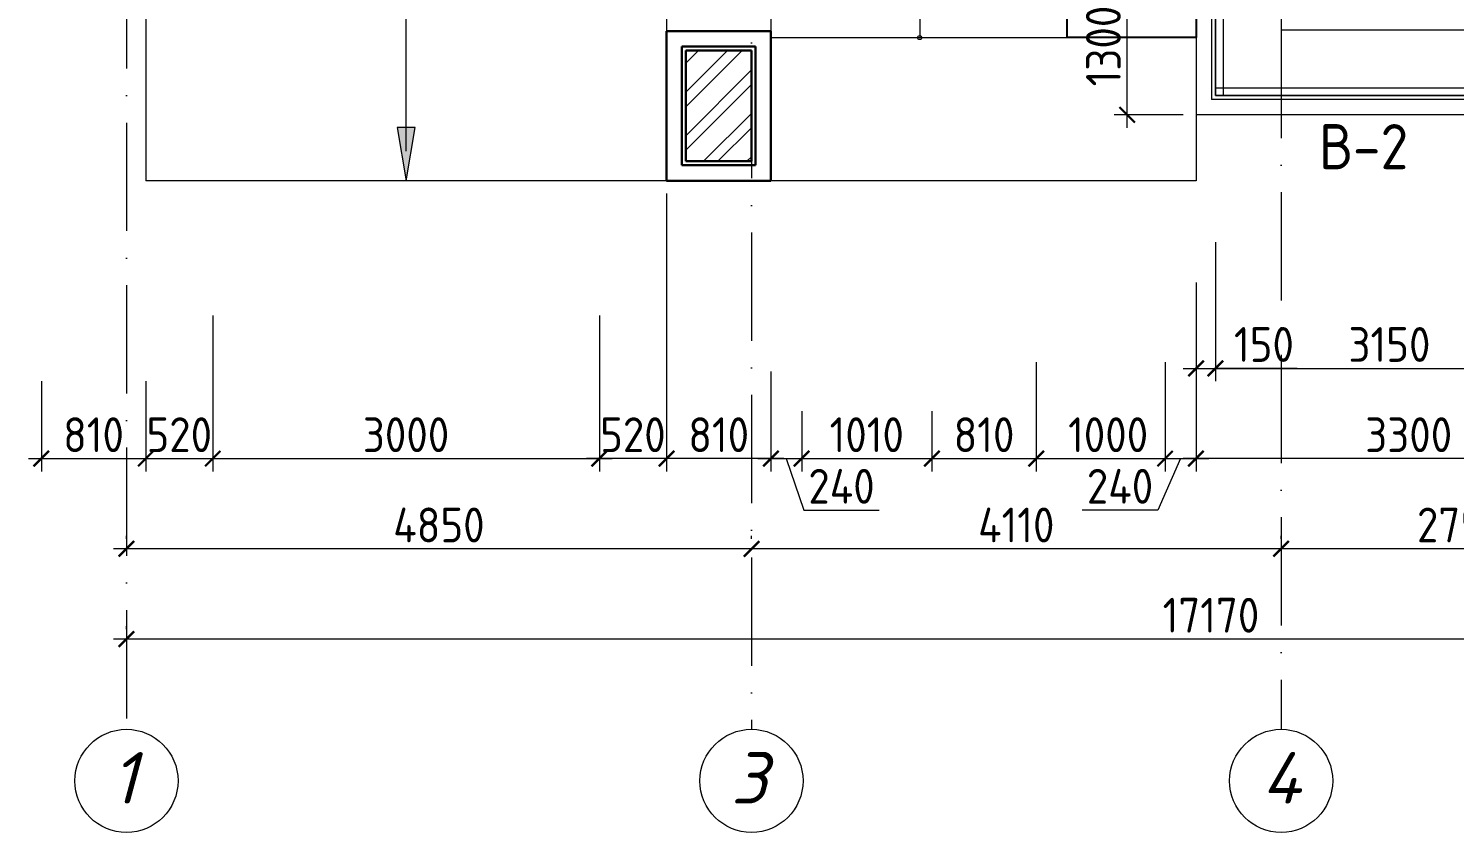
# Model space of a CAD drawing. Header units: millimetres. Extents: x 854812 to 1164625, y 589925 to 823301.
# Drawn here: x 1010985 to 1022050, y 722636 to 728872 of the extents above; entities that cross this region are included whole.
import ezdxf
from ezdxf.enums import TextEntityAlignment as Align

# ---------------------------------------------------------------- set-up
doc = ezdxf.new("R2010")
doc.units = ezdxf.units.MM
doc.linetypes.add('ACAD_ISO10W100', pattern=[18, 12, -3, 0, -3])
doc.linetypes.add('JIS_08_15', pattern=[17.25, 15, -0.75, 0.75, -0.75])
doc.layers.get('Defpoints').update_dxf_attribs({"color": 40})
for name, color, linetype, lineweight in [('АР_Марка_двери', 13, 'Continuous', 9), ('АР_Штрих_материалы', 27, 'Continuous', 9), ('окна', 132, 'Continuous', 18), ('оси', 50, 'JIS_08_15', 9), ('размеры', 215, 'Continuous', 13), ('стены', 172, 'Continuous', 30), ('текст', 7, 'Continuous', 13), ('УКАЗАТЕЛЬ', 6, 'Continuous', 13)]:
    doc.layers.add(name, color=color, linetype=linetype, lineweight=lineweight)
doc.styles.add('GOST 2.304', font='isocpeur.ttf', dxfattribs={"width": 0.9})
doc.styles.add('Isocpeur', font='isocpeui.ttf')
doc.dimstyles.new('1', dxfattribs={"dimscale": 100, "dimtxt": 2.7, "dimasz": 1.2, "dimexe": 1, "dimexo": 1, "dimgap": 0.5, "dimtad": 1, "dimdec": 0, "dimzin": 0, "dimdsep": 46, "dimtxsty": 'GOST 2.304', "dimblk": 'ARCHTICK', "dimcen": 0.09, "dimdle": 1, "dimclrd": 256, "dimclre": 256, "dimclrt": 7, "dimadec": 0, "dimazin": 0, "dimtfac": 1, "dimtdec": 0, "dimtmove": 1, "dimatfit": 3, "dimldrblk": 'ARCHTICK', "dimfxl": 100, "dimtolj": 1, "dimtzin": 0, "dimlwd": 5, "dimlwe": 5, "dimarcsym": 1})

# ---------------------------------------------------------------- blocks, each defined once
blk = doc.blocks.new('_ArchTick')
at = {"color": 0, "linetype": 'ByBlock', "const_width": 0.15}
blk.add_lwpolyline([(-0.5, -0.5), (0.5, 0.5)], dxfattribs=at)
blk = doc.blocks.new('*D528')
at = {"layer": 'Defpoints', "color": 0, "lineweight": 50, "ltscale": 0.1}
for p in [(1020045, 727002), (1023345, 726292), (1020045, 725536)]:
    blk.add_point(p, dxfattribs=at)
at = {"layer": 'размеры', "lineweight": 5, "ltscale": 0.1}
for p, q in [((1020045, 726902), (1020045, 725436)), ((1023345, 726192), (1023345, 725436)), ((1023445, 725536), (1019945, 725536))]:
    blk.add_line(p, q, dxfattribs=at)
at = {"layer": 'размеры', "lineweight": 5, "ltscale": 0.1, "xscale": 120, "yscale": 120, "zscale": 120, "rotation": 180}
blk.add_blockref('_ArchTick', (1020045, 725536), dxfattribs=at)
at = {"layer": 'размеры', "lineweight": 5, "ltscale": 0.1, "xscale": 120, "yscale": 120, "zscale": 120}
blk.add_blockref('_ArchTick', (1023345, 725536), dxfattribs=at)
at = {"layer": 'размеры', "color": 7, "ltscale": 0.1, "insert": (1021695, 725721), "char_height": 270, "attachment_point": 5, "style": 'GOST 2.304'}
blk.add_mtext('\\A1;3300', dxfattribs=at)
blk = doc.blocks.new('*D665')
at = {"layer": 'Defpoints', "color": 0, "lineweight": 50, "ltscale": 0.1}
for p in [(1019511, 729502), (1020045, 729502), (1020045, 728202)]:
    blk.add_point(p, dxfattribs=at)
at = {"layer": 'размеры', "lineweight": 5, "ltscale": 0.1}
for p, q in [((1019511, 728102), (1019511, 729602)), ((1019945, 729502), (1019411, 729502)), ((1019945, 728202), (1019411, 728202))]:
    blk.add_line(p, q, dxfattribs=at)
at = {"layer": 'размеры', "lineweight": 5, "ltscale": 0.1, "xscale": 120, "yscale": 120, "zscale": 120}
for p, rotation in [((1019511, 729502), 90), ((1019511, 728202), 270)]:
    blk.add_blockref('_ArchTick', p, dxfattribs=dict(at, rotation=rotation))
at = {"layer": 'размеры', "color": 7, "ltscale": 0.1, "insert": (1019326, 728736), "char_height": 270, "attachment_point": 5, "rotation": 90, "style": 'GOST 2.304'}
blk.add_mtext('\\A1;1300', dxfattribs=at)
blk = doc.blocks.new('*D547')
at = {"layer": 'Defpoints', "color": 0, "lineweight": 50}
for p in [(1011745, 724136), (1011745, 724113), (1028915, 724113)]:
    blk.add_point(p, dxfattribs=at)
at = {"layer": 'размеры', "lineweight": 5}
for p, q in [((1011745, 724213), (1011745, 724236)), ((1028915, 724213), (1028915, 724236)), ((1029015, 724136), (1011645, 724136))]:
    blk.add_line(p, q, dxfattribs=at)
at = {"layer": 'размеры', "lineweight": 5, "xscale": 120, "yscale": 120, "zscale": 120, "rotation": 180}
blk.add_blockref('_ArchTick', (1011745, 724136), dxfattribs=at)
at = {"layer": 'размеры', "lineweight": 5, "xscale": 120, "yscale": 120, "zscale": 120}
blk.add_blockref('_ArchTick', (1028915, 724136), dxfattribs=at)
at = {"layer": 'размеры', "color": 7, "insert": (1020161, 724321), "char_height": 270, "attachment_point": 5, "style": 'GOST 2.304'}
blk.add_mtext('\\A1;17170', dxfattribs=at)
blk = doc.blocks.new('*D552')
at = {"layer": 'Defpoints', "color": 0, "lineweight": 50}
for p in [(1020705, 724836), (1020705, 724813), (1023495, 724813)]:
    blk.add_point(p, dxfattribs=at)
at = {"layer": 'размеры', "lineweight": 5}
for p, q in [((1020705, 724913), (1020705, 724936)), ((1023495, 724913), (1023495, 724936)), ((1023595, 724836), (1020605, 724836))]:
    blk.add_line(p, q, dxfattribs=at)
at = {"layer": 'размеры', "lineweight": 5, "xscale": 120, "yscale": 120, "zscale": 120, "rotation": 180}
blk.add_blockref('_ArchTick', (1020705, 724836), dxfattribs=at)
at = {"layer": 'размеры', "lineweight": 5, "xscale": 120, "yscale": 120, "zscale": 120}
blk.add_blockref('_ArchTick', (1023495, 724836), dxfattribs=at)
at = {"layer": 'размеры', "color": 7, "insert": (1022100, 725021), "char_height": 270, "attachment_point": 5, "style": 'GOST 2.304'}
blk.add_mtext('\\A1;2790', dxfattribs=at)
blk = doc.blocks.new('*D555')
at = {"layer": 'Defpoints', "color": 0, "lineweight": 50}
for p in [(1016596, 724836), (1016596, 724813), (1020705, 724813)]:
    blk.add_point(p, dxfattribs=at)
at = {"layer": 'размеры', "lineweight": 5}
for p, q in [((1016596, 724913), (1016596, 724936)), ((1020705, 724913), (1020705, 724936)), ((1020805, 724836), (1016496, 724836))]:
    blk.add_line(p, q, dxfattribs=at)
at = {"layer": 'размеры', "lineweight": 5, "xscale": 120, "yscale": 120, "zscale": 120, "rotation": 180}
blk.add_blockref('_ArchTick', (1016596, 724836), dxfattribs=at)
at = {"layer": 'размеры', "lineweight": 5, "xscale": 120, "yscale": 120, "zscale": 120}
blk.add_blockref('_ArchTick', (1020705, 724836), dxfattribs=at)
at = {"layer": 'размеры', "color": 7, "insert": (1018650, 725021), "char_height": 270, "attachment_point": 5, "style": 'GOST 2.304'}
blk.add_mtext('\\A1;4110', dxfattribs=at)
blk = doc.blocks.new('*D565')
at = {"layer": 'Defpoints', "color": 0, "lineweight": 50, "ltscale": 0.1}
for p in [(1015936, 727692), (1016746, 726312), (1015936, 725536)]:
    blk.add_point(p, dxfattribs=at)
at = {"layer": 'размеры', "lineweight": 5, "ltscale": 0.1}
for p, q in [((1015936, 727592), (1015936, 725436)), ((1016746, 726212), (1016746, 725436)), ((1016846, 725536), (1015836, 725536))]:
    blk.add_line(p, q, dxfattribs=at)
at = {"layer": 'размеры', "lineweight": 5, "ltscale": 0.1, "xscale": 120, "yscale": 120, "zscale": 120, "rotation": 180}
blk.add_blockref('_ArchTick', (1015936, 725536), dxfattribs=at)
at = {"layer": 'размеры', "lineweight": 5, "ltscale": 0.1, "xscale": 120, "yscale": 120, "zscale": 120}
blk.add_blockref('_ArchTick', (1016746, 725536), dxfattribs=at)
at = {"layer": 'размеры', "color": 7, "ltscale": 0.1, "insert": (1016341, 725721), "char_height": 270, "attachment_point": 5, "style": 'GOST 2.304'}
blk.add_mtext('\\A1;810', dxfattribs=at)
blk = doc.blocks.new('*D632')
at = {"layer": 'Defpoints', "color": 0, "lineweight": 50}
for p in [(1011745, 724836), (1011745, 724813), (1016596, 724813)]:
    blk.add_point(p, dxfattribs=at)
at = {"layer": 'размеры', "lineweight": 5}
for p, q in [((1011745, 724913), (1011745, 724936)), ((1016596, 724913), (1016596, 724936)), ((1016696, 724836), (1011645, 724836))]:
    blk.add_line(p, q, dxfattribs=at)
at = {"layer": 'размеры', "lineweight": 5, "xscale": 120, "yscale": 120, "zscale": 120, "rotation": 180}
blk.add_blockref('_ArchTick', (1011745, 724836), dxfattribs=at)
at = {"layer": 'размеры', "lineweight": 5, "xscale": 120, "yscale": 120, "zscale": 120}
blk.add_blockref('_ArchTick', (1016596, 724836), dxfattribs=at)
at = {"layer": 'размеры', "color": 7, "insert": (1014170, 725021), "char_height": 270, "attachment_point": 5, "style": 'GOST 2.304'}
blk.add_mtext('\\A1;4850', dxfattribs=at)
blk = doc.blocks.new('*D633')
at = {"layer": 'Defpoints', "color": 0, "lineweight": 50, "ltscale": 0.1}
for p in [(1012415, 726746), (1015415, 726746), (1015415, 725536)]:
    blk.add_point(p, dxfattribs=at)
at = {"layer": 'размеры', "lineweight": 5, "ltscale": 0.1}
for p, q in [((1012415, 726646), (1012415, 725436)), ((1015415, 726646), (1015415, 725436)), ((1012315, 725536), (1015515, 725536))]:
    blk.add_line(p, q, dxfattribs=at)
at = {"layer": 'размеры', "lineweight": 5, "ltscale": 0.1, "xscale": 120, "yscale": 120, "zscale": 120, "rotation": 180}
blk.add_blockref('_ArchTick', (1012415, 725536), dxfattribs=at)
at = {"layer": 'размеры', "lineweight": 5, "ltscale": 0.1, "xscale": 120, "yscale": 120, "zscale": 120}
blk.add_blockref('_ArchTick', (1015415, 725536), dxfattribs=at)
at = {"layer": 'размеры', "color": 7, "ltscale": 0.1, "insert": (1013915, 725721), "char_height": 270, "attachment_point": 5, "style": 'GOST 2.304'}
blk.add_mtext('\\A1;3000', dxfattribs=at)
blk = doc.blocks.new('*D634')
at = {"layer": 'Defpoints', "color": 0, "lineweight": 50, "ltscale": 0.1}
for p in [(1011085, 726236), (1011895, 726236), (1011895, 725536)]:
    blk.add_point(p, dxfattribs=at)
at = {"layer": 'размеры', "lineweight": 5, "ltscale": 0.1}
for p, q in [((1011085, 726136), (1011085, 725436)), ((1011895, 726136), (1011895, 725436)), ((1010985, 725536), (1011995, 725536))]:
    blk.add_line(p, q, dxfattribs=at)
at = {"layer": 'размеры', "lineweight": 5, "ltscale": 0.1, "xscale": 120, "yscale": 120, "zscale": 120, "rotation": 180}
blk.add_blockref('_ArchTick', (1011085, 725536), dxfattribs=at)
at = {"layer": 'размеры', "lineweight": 5, "ltscale": 0.1, "xscale": 120, "yscale": 120, "zscale": 120}
blk.add_blockref('_ArchTick', (1011895, 725536), dxfattribs=at)
at = {"layer": 'размеры', "color": 7, "ltscale": 0.1, "insert": (1011490, 725721), "char_height": 270, "attachment_point": 5, "style": 'GOST 2.304'}
blk.add_mtext('\\A1;810', dxfattribs=at)
blk = doc.blocks.new('*D635')
at = {"layer": 'Defpoints', "color": 0, "lineweight": 50, "ltscale": 0.1}
for p in [(1011895, 726067), (1012415, 726067), (1012415, 725536)]:
    blk.add_point(p, dxfattribs=at)
at = {"layer": 'размеры', "lineweight": 5, "ltscale": 0.1}
for p, q in [((1011895, 725967), (1011895, 725436)), ((1012415, 725967), (1012415, 725436)), ((1011795, 725536), (1012515, 725536))]:
    blk.add_line(p, q, dxfattribs=at)
at = {"layer": 'размеры', "lineweight": 5, "ltscale": 0.1, "xscale": 120, "yscale": 120, "zscale": 120, "rotation": 180}
blk.add_blockref('_ArchTick', (1011895, 725536), dxfattribs=at)
at = {"layer": 'размеры', "lineweight": 5, "ltscale": 0.1, "xscale": 120, "yscale": 120, "zscale": 120}
blk.add_blockref('_ArchTick', (1012415, 725536), dxfattribs=at)
at = {"layer": 'размеры', "color": 7, "ltscale": 0.1, "insert": (1012155, 725721), "char_height": 270, "attachment_point": 5, "style": 'GOST 2.304'}
blk.add_mtext('\\A1;520', dxfattribs=at)
blk = doc.blocks.new('*D636')
at = {"layer": 'Defpoints', "color": 0, "lineweight": 50, "ltscale": 0.1}
for p in [(1015415, 726067), (1015936, 726067), (1015415, 725536)]:
    blk.add_point(p, dxfattribs=at)
at = {"layer": 'размеры', "lineweight": 5, "ltscale": 0.1}
for p, q in [((1015415, 725967), (1015415, 725436)), ((1015936, 725967), (1015936, 725436)), ((1016036, 725536), (1015315, 725536))]:
    blk.add_line(p, q, dxfattribs=at)
at = {"layer": 'размеры', "lineweight": 5, "ltscale": 0.1, "xscale": 120, "yscale": 120, "zscale": 120, "rotation": 180}
blk.add_blockref('_ArchTick', (1015415, 725536), dxfattribs=at)
at = {"layer": 'размеры', "lineweight": 5, "ltscale": 0.1, "xscale": 120, "yscale": 120, "zscale": 120}
blk.add_blockref('_ArchTick', (1015936, 725536), dxfattribs=at)
at = {"layer": 'размеры', "color": 7, "ltscale": 0.1, "insert": (1015675, 725721), "char_height": 270, "attachment_point": 5, "style": 'GOST 2.304'}
blk.add_mtext('\\A1;520', dxfattribs=at)
blk = doc.blocks.new('*D647')
at = {"layer": 'Defpoints', "color": 0, "lineweight": 50, "ltscale": 0.1}
for p in [(1018805, 726385), (1019805, 726385), (1019805, 725536)]:
    blk.add_point(p, dxfattribs=at)
at = {"layer": 'размеры', "lineweight": 5, "ltscale": 0.1}
for p, q in [((1018805, 726285), (1018805, 725436)), ((1019805, 726285), (1019805, 725436)), ((1018705, 725536), (1019905, 725536))]:
    blk.add_line(p, q, dxfattribs=at)
at = {"layer": 'размеры', "lineweight": 5, "ltscale": 0.1, "xscale": 120, "yscale": 120, "zscale": 120, "rotation": 180}
blk.add_blockref('_ArchTick', (1018805, 725536), dxfattribs=at)
at = {"layer": 'размеры', "lineweight": 5, "ltscale": 0.1, "xscale": 120, "yscale": 120, "zscale": 120}
blk.add_blockref('_ArchTick', (1019805, 725536), dxfattribs=at)
at = {"layer": 'размеры', "color": 7, "ltscale": 0.1, "insert": (1019363, 725721), "char_height": 270, "attachment_point": 5, "style": 'GOST 2.304'}
blk.add_mtext('\\A1;1000', dxfattribs=at)
blk = doc.blocks.new('*D648')
at = {"layer": 'Defpoints', "color": 0, "lineweight": 50, "ltscale": 0.1}
for p in [(1016985, 726003), (1016745, 725853), (1016985, 725536)]:
    blk.add_point(p, dxfattribs=at)
at = {"layer": 'размеры', "lineweight": 5, "ltscale": 0.1}
for p, q in [((1016985, 725903), (1016985, 725436)), ((1016745, 725753), (1016745, 725436)), ((1016645, 725536), (1017085, 725536)), ((1016865, 725536), (1017001, 725136)), ((1017001, 725136), (1017587, 725136))]:
    blk.add_line(p, q, dxfattribs=at)
at = {"layer": 'размеры', "lineweight": 5, "ltscale": 0.1, "xscale": 120, "yscale": 120, "zscale": 120, "rotation": 180}
blk.add_blockref('_ArchTick', (1016745, 725536), dxfattribs=at)
at = {"layer": 'размеры', "lineweight": 5, "ltscale": 0.1, "xscale": 120, "yscale": 120, "zscale": 120}
blk.add_blockref('_ArchTick', (1016985, 725536), dxfattribs=at)
at = {"layer": 'размеры', "color": 7, "ltscale": 0.1, "insert": (1017294, 725321), "char_height": 270, "attachment_point": 5, "style": 'GOST 2.304'}
blk.add_mtext('\\A1;240', dxfattribs=at)
blk = doc.blocks.new('*D649')
at = {"layer": 'Defpoints', "color": 0, "lineweight": 50, "ltscale": 0.1}
for p in [(1016985, 726003), (1017995, 726003), (1017995, 725536)]:
    blk.add_point(p, dxfattribs=at)
at = {"layer": 'размеры', "lineweight": 5, "ltscale": 0.1}
for p, q in [((1016985, 725903), (1016985, 725436)), ((1017995, 725903), (1017995, 725436)), ((1016885, 725536), (1018095, 725536))]:
    blk.add_line(p, q, dxfattribs=at)
at = {"layer": 'размеры', "lineweight": 5, "ltscale": 0.1, "xscale": 120, "yscale": 120, "zscale": 120, "rotation": 180}
blk.add_blockref('_ArchTick', (1016985, 725536), dxfattribs=at)
at = {"layer": 'размеры', "lineweight": 5, "ltscale": 0.1, "xscale": 120, "yscale": 120, "zscale": 120}
blk.add_blockref('_ArchTick', (1017995, 725536), dxfattribs=at)
at = {"layer": 'размеры', "color": 7, "ltscale": 0.1, "insert": (1017490, 725721), "char_height": 270, "attachment_point": 5, "style": 'GOST 2.304'}
blk.add_mtext('\\A1;1010', dxfattribs=at)
blk = doc.blocks.new('*D650')
at = {"layer": 'Defpoints', "color": 0, "lineweight": 50, "ltscale": 0.1}
for p in [(1017995, 726003), (1018805, 726003), (1018805, 725536)]:
    blk.add_point(p, dxfattribs=at)
at = {"layer": 'размеры', "lineweight": 5, "ltscale": 0.1}
for p, q in [((1017995, 725903), (1017995, 725436)), ((1018805, 725903), (1018805, 725436)), ((1017895, 725536), (1018905, 725536))]:
    blk.add_line(p, q, dxfattribs=at)
at = {"layer": 'размеры', "lineweight": 5, "ltscale": 0.1, "xscale": 120, "yscale": 120, "zscale": 120, "rotation": 180}
blk.add_blockref('_ArchTick', (1017995, 725536), dxfattribs=at)
at = {"layer": 'размеры', "lineweight": 5, "ltscale": 0.1, "xscale": 120, "yscale": 120, "zscale": 120}
blk.add_blockref('_ArchTick', (1018805, 725536), dxfattribs=at)
at = {"layer": 'размеры', "color": 7, "ltscale": 0.1, "insert": (1018400, 725721), "char_height": 270, "attachment_point": 5, "style": 'GOST 2.304'}
blk.add_mtext('\\A1;810', dxfattribs=at)
blk = doc.blocks.new('*D651')
at = {"layer": 'Defpoints', "color": 0, "lineweight": 50, "ltscale": 0.1}
for p in [(1019805, 726003), (1020045, 725853), (1020045, 725536)]:
    blk.add_point(p, dxfattribs=at)
at = {"layer": 'размеры', "lineweight": 5, "ltscale": 0.1}
for p, q in [((1019805, 725903), (1019805, 725436)), ((1020045, 725753), (1020045, 725436)), ((1019705, 725536), (1020145, 725536)), ((1019925, 725536), (1019748, 725136)), ((1019748, 725136), (1019162, 725136))]:
    blk.add_line(p, q, dxfattribs=at)
at = {"layer": 'размеры', "lineweight": 5, "ltscale": 0.1, "xscale": 120, "yscale": 120, "zscale": 120, "rotation": 180}
blk.add_blockref('_ArchTick', (1019805, 725536), dxfattribs=at)
at = {"layer": 'размеры', "lineweight": 5, "ltscale": 0.1, "xscale": 120, "yscale": 120, "zscale": 120}
blk.add_blockref('_ArchTick', (1020045, 725536), dxfattribs=at)
at = {"layer": 'размеры', "color": 7, "ltscale": 0.1, "insert": (1019455, 725321), "char_height": 270, "attachment_point": 5, "style": 'GOST 2.304'}
blk.add_mtext('\\A1;240', dxfattribs=at)
blk = doc.blocks.new('*D660')
at = {"layer": 'Defpoints', "color": 0, "lineweight": 50, "ltscale": 0.1}
for p in [(1023345, 728352), (1020195, 727315), (1023345, 726236)]:
    blk.add_point(p, dxfattribs=at)
at = {"layer": 'размеры', "lineweight": 5, "ltscale": 0.1}
for p, q in [((1023345, 728252), (1023345, 726136)), ((1020195, 727215), (1020195, 726136)), ((1020095, 726236), (1023445, 726236))]:
    blk.add_line(p, q, dxfattribs=at)
at = {"layer": 'размеры', "lineweight": 5, "ltscale": 0.1, "xscale": 120, "yscale": 120, "zscale": 120, "rotation": 180}
blk.add_blockref('_ArchTick', (1020195, 726236), dxfattribs=at)
at = {"layer": 'размеры', "lineweight": 5, "ltscale": 0.1, "xscale": 120, "yscale": 120, "zscale": 120}
blk.add_blockref('_ArchTick', (1023345, 726236), dxfattribs=at)
at = {"layer": 'размеры', "color": 7, "ltscale": 0.1, "insert": (1021546, 726421), "char_height": 270, "attachment_point": 5, "style": 'GOST 2.304'}
blk.add_mtext('\\A1;3150', dxfattribs=at)
blk = doc.blocks.new('*D661')
at = {"layer": 'Defpoints', "color": 0, "lineweight": 50, "ltscale": 0.1}
for p in [(1020045, 726720), (1020195, 726720), (1020195, 726236)]:
    blk.add_point(p, dxfattribs=at)
at = {"layer": 'размеры', "lineweight": 5, "ltscale": 0.1}
for p, q in [((1020045, 726620), (1020045, 726136)), ((1020195, 726620), (1020195, 726136)), ((1019945, 726236), (1020295, 726236)), ((1020829, 726236), (1020195, 726236))]:
    blk.add_line(p, q, dxfattribs=at)
at = {"layer": 'размеры', "lineweight": 5, "ltscale": 0.1, "xscale": 120, "yscale": 120, "zscale": 120, "rotation": 180}
blk.add_blockref('_ArchTick', (1020045, 726236), dxfattribs=at)
at = {"layer": 'размеры', "lineweight": 5, "ltscale": 0.1, "xscale": 120, "yscale": 120, "zscale": 120}
blk.add_blockref('_ArchTick', (1020195, 726236), dxfattribs=at)
at = {"layer": 'размеры', "color": 7, "ltscale": 0.1, "insert": (1020572, 726421), "char_height": 270, "attachment_point": 5, "style": 'GOST 2.304'}
blk.add_mtext('\\A1;150', dxfattribs=at)

msp = doc.modelspace()

# ---------------------------------------------------------------- hatches: boundary and pattern name
at = {"layer": 'АР_Штрих_материалы', "ltscale": 100}
h = msp.add_hatch(dxfattribs=at)
h.set_pattern_fill('ANSI32', color=256, scale=25, style=0)
h.set_pattern_definition([(45, (51302.94, 0), (-168.3798, 168.3798), []), (45, (51415.2, 0), (-168.3798, 168.3798), [])])
h.paths.add_polyline_path([(1011745.4, 735601.9), (1011235.5, 735601.9), (1011235.5, 732542.3), (1011745.4, 732542.3)])
h.paths.add_polyline_path([(1012915.5, 737861.9), (1011745.5, 737861.9), (1011745.5, 739661.4), (1011235.5, 739661.4), (1011235.5, 736601.9), (1011745.4, 736601.9), (1011745.4, 737481.6), (1012915.5, 737481.6)])
h.paths.add_polyline_path([(1016595.5, 728701.7), (1016085.5, 728701.7), (1016085.5, 727841.6), (1016595.5, 727841.6)])
h.paths.add_polyline_path([(1020705.5, 734641.6), (1020325.5, 734641.6), (1020325.5, 732461.6), (1019805.5, 732461.6), (1019805.5, 731951.6), (1020195.5, 731951.6), (1020195.5, 729501.5), (1020705.5, 729501.5)])
h.paths.add_polyline_path([(1018805.5, 732461.6), (1018455.5, 732461.6), (1018455.5, 734521.6), (1019255.5, 734521.6), (1019255.5, 734641.6), (1018455.5, 734641.6), (1018455.5, 734761.9), (1018335.5, 734761.9), (1018335.5, 732461.6), (1017985.5, 732461.6), (1017985.5, 731951.6), (1018805.5, 731951.6)])
h.paths.add_polyline_path([(1028225.5, 731542.3), (1027715.5, 731542.3), (1027715.5, 730661.6), (1027565.5, 730661.6), (1027565.5, 730151.6), (1027715.5, 730151.6), (1027715.5, 729641.6), (1028225.5, 729641.6)])
h.paths.add_polyline_path([(1015415.5, 730661.6), (1015415.5, 730151.6), (1016085.5, 730151.6), (1016085.5, 729641.6), (1016595.5, 729641.6), (1016595.5, 731951.6), (1016985.5, 731951.6), (1016985.5, 732461.6), (1016595.5, 732461.6), (1016595.5, 736031.9), (1017005.4, 736031.9), (1017005.4, 736151.9), (1016085.5, 736151.9), (1016085.5, 733231.6), (1016475.2, 733231.6), (1016475.2, 733091.6), (1016085.5, 733091.6), (1016085.5, 730661.6)])
h.paths.add_polyline_path([(1012415.5, 730151.6), (1012415.5, 730661.6), (1011745.4, 730661.6), (1011745.4, 731542.3), (1011235.5, 731542.3), (1011235.5, 729641.6), (1011745.5, 729641.6), (1011745.5, 730151.6)])
h.paths.add_polyline_path([(1023345.5, 728861.6), (1023345.5, 728351.6), (1023495.5, 728351.6), (1023495.5, 727841.6), (1024005.5, 727841.6), (1024005.5, 730151.6), (1026265.5, 730151.6), (1026265.5, 730661.6), (1023875.5, 730661.6), (1023875.5, 734031.4), (1023495.5, 734031.4), (1023495.5, 728861.6)])
at = {"layer": 'текст', "ltscale": 0.1}
h = msp.add_hatch(color=7, dxfattribs=at)
h.dxf.hatch_style = 1
h.paths.add_polyline_path([(1013915.5, 728104.4), (1013844.8, 728104.4), (1013915.5, 727691.6), (1013986.1, 728104.4)])

# ---------------------------------------------------------------- linework, layer by layer
at = {"layer": 'Defpoints', "ltscale": 0.1}
msp.add_lwpolyline([(1016745.5, 731801.6), (1020045.5, 731801.6), (1020045.5, 728801.6), (1019045.6, 728801.6), (1019045.6, 730301.6), (1016745.5, 730301.6)], close=True, dxfattribs=at)
at = {"layer": 'окна', "ltscale": 0.1}
for p, q in [((1020045.5, 729501.5), (1020045.5, 728201.6)), ((1020165.5, 729501.5), (1020165.5, 728321.6)), ((1020195.5, 729501.5), (1020195.5, 728351.6)), ((1020705.5, 729501.5), (1020705.5, 728861.6)), ((1020705.5, 728861.6), (1023345.5, 728861.6, 0)), ((1023345.5, 728321.6), (1020165.5, 728321.6)), ((1023345.5, 728352.8, 0), (1020195.5, 728352.8)), ((1020195.5, 728352.8), (1023345.5, 728352.8)), ((1023345.5, 728201.6), (1020045.5, 728201.6))]:
    msp.add_line(p, q, dxfattribs=at)
msp.add_lwpolyline([(1020255.5, 729501.5), (1020255.5, 728352.8), (1020195.5, 728352.8), (1020195.5, 729501.5)], close=True, dxfattribs=at)
msp.add_lwpolyline([(1023345.5, 728352.8), (1020195.5, 728352.8), (1020195.5, 728412.8), (1023345.5, 728412.8)], dxfattribs=at)
at = {"layer": 'оси', "color": 7, "linetype": 'ACAD_ISO10W100', "ltscale": 70}
for p, q in [((1016595.5, 736110.4), (1016595.5, 723436.1)), ((1011745.4, 730661.6), (1011745.4, 723436.1)), ((1020705.5, 728861.6), (1020705.5, 723436.1))]:
    msp.add_line(p, q, dxfattribs=at)
at = {"layer": 'стены', "ltscale": 0.1}
for p, q in [((1016745.5, 728851.7), (1015935.5, 728851.7)), ((1015935.5, 728851.7), (1015935.5, 727691.6)), ((1016745.5, 728851.7), (1016745.5, 727691.6)), ((1016745.5, 728851.6), (1016745.5, 727691.6)), ((1016055.5, 728731.7), (1016055.5, 727811.6)), ((1016055.5, 728731.7), (1016625.5, 728731.7)), ((1016085.5, 728701.7), (1016085.5, 727841.6)), ((1016085.5, 728701.7), (1016595.5, 728701.7)), ((1016595.5, 728701.7), (1016595.5, 727841.6)), ((1016625.5, 728731.7), (1016625.5, 727811.6)), ((1016055.5, 727811.6), (1016625.5, 727811.6)), ((1016085.5, 727841.6), (1016595.5, 727841.6)), ((1015935.5, 727691.6), (1016745.5, 727691.6))]:
    msp.add_line(p, q, dxfattribs=at)
at = {"layer": 'текст', "color": 7, "ltscale": 0.1}
for points in [[(1017900.5, 730072.8), (1017900.5, 728801.6)], [(1013915.5, 727920.5), (1013915.5, 730001.6)]]:
    msp.add_lwpolyline(points, dxfattribs=at)
msp.add_lwpolyline([(1013915.5, 728104.4), (1013844.8, 728104.4), (1013915.5, 727691.6), (1013986.1, 728104.4)], close=True, dxfattribs=at)
msp.add_circle((1017900.5, 728801.6), 15.9, dxfattribs=at)
at = {"layer": 'текст', "color": 7}
for centre in [(1011745.4, 723036.1), (1016595.5, 723036.1), (1020705.5, 723036.1)]:
    msp.add_circle(centre, 400, dxfattribs=at)
at = {"layer": 'УКАЗАТЕЛЬ', "ltscale": 0.1}
for p, q in [((1019045.6, 730301.6), (1019045.6, 728801.6)), ((1011895.5, 729491.6), (1011895.5, 727691.6)), ((1015935.5, 729491.6), (1015935.5, 727691.6)), ((1016745.5, 729491.6), (1016745.5, 727691.9)), ((1016745.5, 728801.6), (1020045.5, 728801.6)), ((1020045.5, 728201.6), (1020045.5, 727691.6)), ((1020045.5, 727691.6), (1011895.5, 727691.6))]:
    msp.add_line(p, q, dxfattribs=at)

# ---------------------------------------------------------------- texts
at = {"layer": 'АР_Марка_двери', "linetype": 'Continuous', "lineweight": 15, "style": 'GOST 2.304', "width": 0.9}
msp.add_text('В-2', height=350, dxfattribs=at).set_placement((1021345.1, 727780.6), align=Align.CENTER)
at = {"layer": 'текст', "color": 7, "style": 'Isocpeur'}
for s, p in [('1', (1011725.8, 722859.6)), ('3', (1016575.9, 722859.6)), ('4', (1020704.3, 722859.6))]:
    msp.add_text(s, height=400, dxfattribs=at).set_placement(p, align=Align.CENTER)

# ---------------------------------------------------------------- dimensions: what is measured, and where the dimension line sits
at = {"layer": 'размеры', "ltscale": 0.1}
for base, p1, p2, angle, picture, middle in [((1019511.1, 729501.5), (1020045.5, 728201.6), (1020045.5, 729501.5), 90, '*D665', (1019511.1, 728735.7)), ((1015935.5, 725536), (1016745.5, 726311.7), (1015935.5, 727691.6), 180, '*D565', (1016340.5, 725536)), ((1015415.5, 725536), (1015935.5, 726066.6), (1015415.5, 726066.6), 180, '*D636', (1015675.5, 725536))]:
    dim = msp.add_linear_dim(base=base, p1=p1, p2=p2, angle=angle, dimstyle='1', dxfattribs=at)
    dim.commit()
    dim.dimension.update_dxf_attribs({"geometry": picture, "text_midpoint": middle, "dimtype": 160})
for base, p1, p2, picture, middle in [((1023345.5, 726236), (1020195.5, 727314.6), (1023345.5, 728351.6), '*D660', (1021545.7, 726236)), ((1015415.5, 725536), (1012415.5, 726746.4), (1015415.5, 726746.4), '*D633', (1013915.5, 725536)), ((1020195.5, 726236), (1020045.5, 726720.1), (1020195.5, 726720.1), '*D661', (1020572, 726236)), ((1019805.5, 725536), (1018805.5, 726384.8), (1019805.5, 726384.8), '*D647', (1019362.7, 725536)), ((1012415.5, 725536), (1011895.5, 726066.6), (1012415.5, 726066.6), '*D635', (1012155.5, 725536))]:
    dim = msp.add_linear_dim(base=base, p1=p1, p2=p2, dimstyle='1', dxfattribs=at)
    dim.commit()
    dim.dimension.update_dxf_attribs({"geometry": picture, "text_midpoint": middle, "dimtype": 160})
dim = msp.add_linear_dim(base=(1020045.5, 725536), p1=(1023345.5, 726292.4), p2=(1020045.5, 727001.7), angle=180, dimstyle='1', dxfattribs=at)
dim.commit()
dim.dimension.update_dxf_attribs({"geometry": '*D528', "text_midpoint": (1021695.5, 725721)})
dim = msp.add_linear_dim(base=(1011895.5, 725536), p1=(1011085.5, 726236.4), p2=(1011895.5, 726236.4), dimstyle='1', dxfattribs=at)
dim.commit()
dim.dimension.update_dxf_attribs({"geometry": '*D634', "text_midpoint": (1011490.5, 725721)})
for base, p1, p2, picture, middle in [((1016985.5, 725536), (1016745.5, 725853), (1016985.5, 726003), '*D648', (1017051.3, 725135.7)), ((1020045.5, 725536), (1019805.5, 726003), (1020045.5, 725853), '*D651', (1019698.4, 725135.7))]:
    dim = msp.add_linear_dim(base=base, p1=p1, p2=p2, dimstyle='1', override={"dimtmove": 1}, dxfattribs=at)
    dim.commit()
    dim.dimension.update_dxf_attribs({"geometry": picture, "text_midpoint": middle, "dimtype": 160})
for base, p1, p2, picture, middle in [((1017995.5, 725536), (1016985.5, 726003), (1017995.5, 726003), '*D649', (1017490.5, 725721)), ((1018805.5, 725536), (1017995.5, 726003), (1018805.5, 726003), '*D650', (1018400.5, 725721))]:
    dim = msp.add_linear_dim(base=base, p1=p1, p2=p2, dimstyle='1', override={"dimtmove": 1}, dxfattribs=at)
    dim.commit()
    dim.dimension.update_dxf_attribs({"geometry": picture, "text_midpoint": middle})
at = {"layer": 'размеры'}
for base, p1, p2, picture, middle in [((1011745.4, 724836), (1016595.5, 724812.8), (1011745.4, 724812.8), '*D632', (1014170.5, 725021)), ((1016595.5, 724836), (1020705.5, 724812.8), (1016595.5, 724812.8), '*D555', (1018650.5, 725021)), ((1020705.5, 724836), (1023495.5, 724812.8), (1020705.5, 724812.8), '*D552', (1022100.5, 725021))]:
    dim = msp.add_linear_dim(base=base, p1=p1, p2=p2, angle=180, dimstyle='1', dxfattribs=at)
    dim.commit()
    dim.dimension.update_dxf_attribs({"geometry": picture, "text_midpoint": middle})
dim = msp.add_linear_dim(base=(1011745.4, 724136), p1=(1028915.5, 724112.8), p2=(1011745.4, 724112.8), angle=180, dimstyle='1', dxfattribs=at)
dim.commit()
dim.dimension.update_dxf_attribs({"geometry": '*D547', "text_midpoint": (1020161.3, 724136), "dimtype": 160})

doc.saveas('drawing.dxf')
